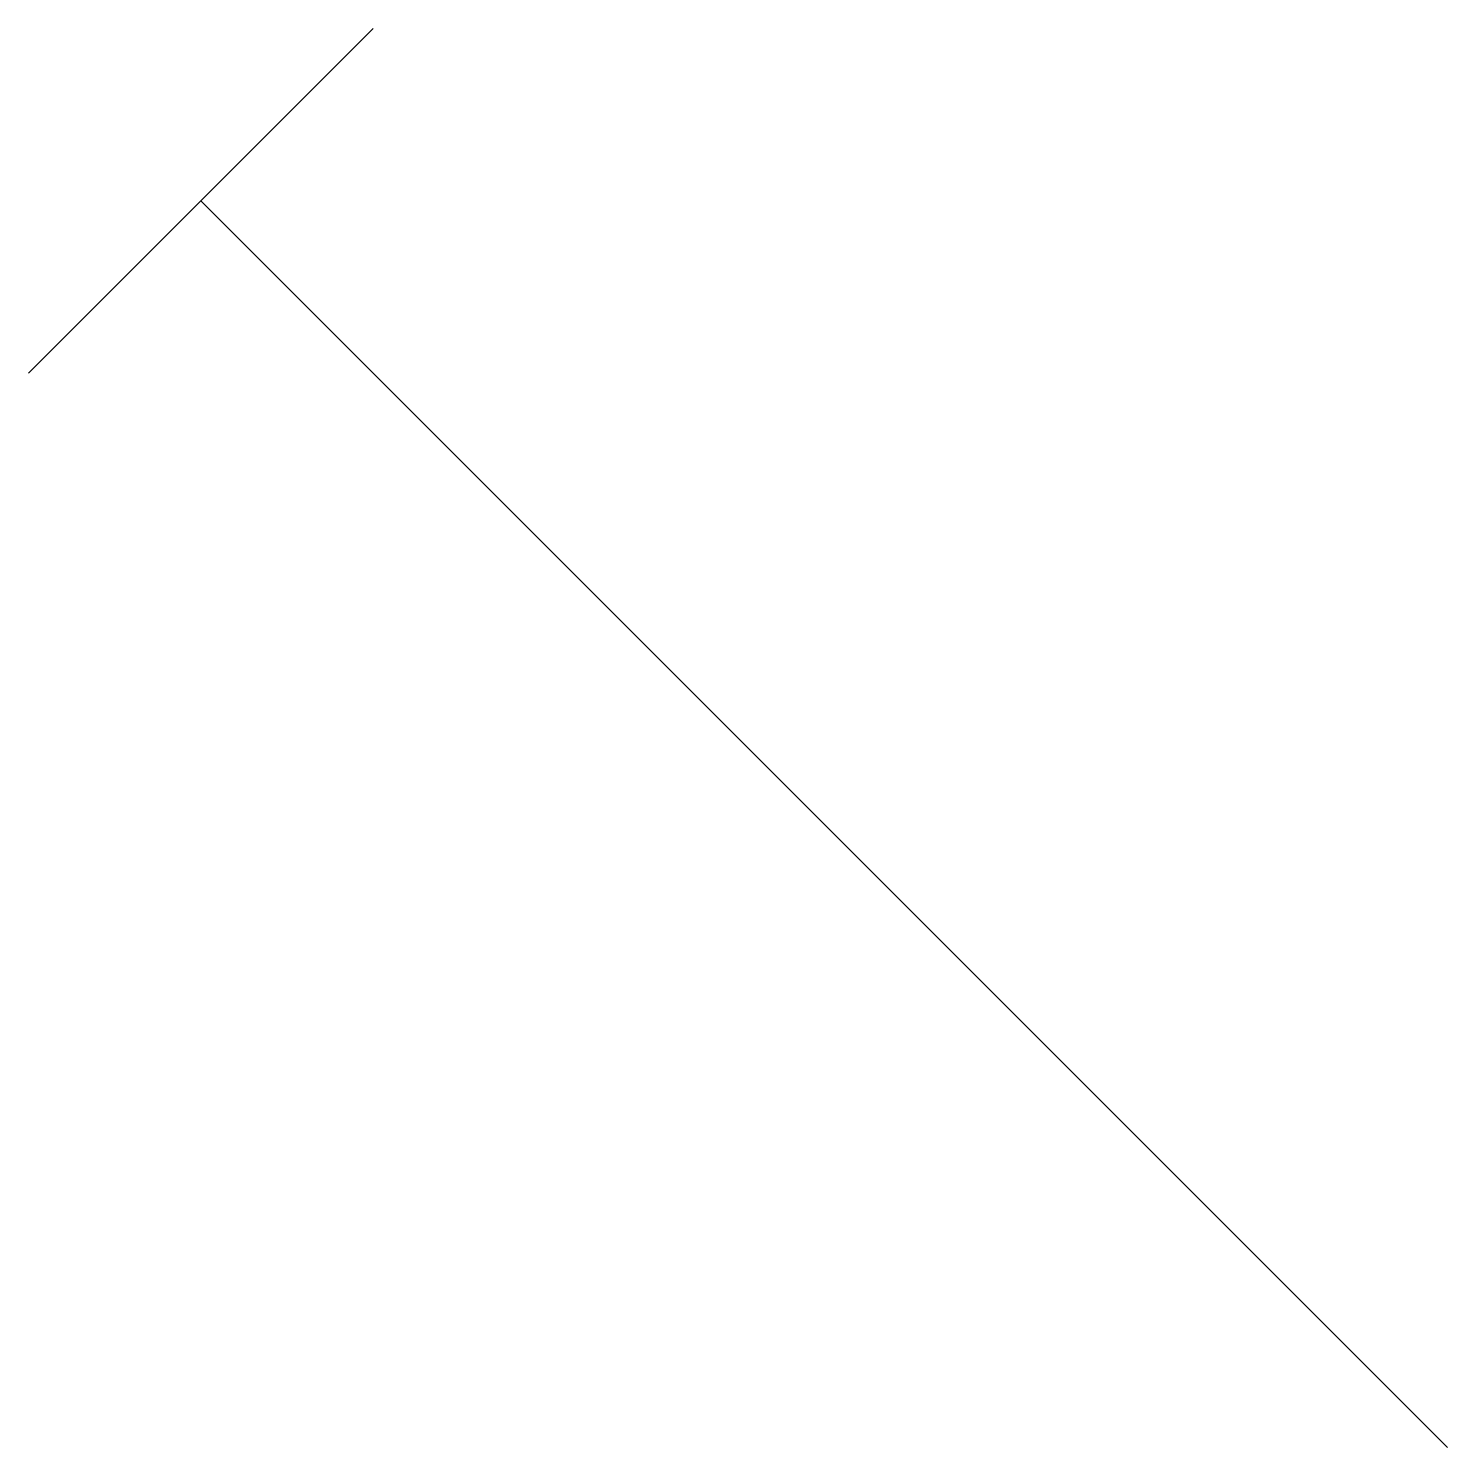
# Model space of a CAD drawing. Extents: x -4.51 to 3.54, y -3.54 to 4.51.
import ezdxf

# ---------------------------------------------------------------- set-up
doc = ezdxf.new("R2010")
doc.units = 0
doc.layers.get('0').update_dxf_attribs({"linetype": 'CONTINUOUS'})

msp = doc.modelspace()

# ---------------------------------------------------------------- linework, layer by layer
at = {"color": 0, "linetype": 'CONTINUOUS'}
for p in [(-2.5579, 4.5131), (-4.5131, 2.5579), (3.5355, -3.5355)]:
    msp.add_line(p, (-3.5355, 3.5355), dxfattribs=at)

doc.saveas('drawing.dxf')
